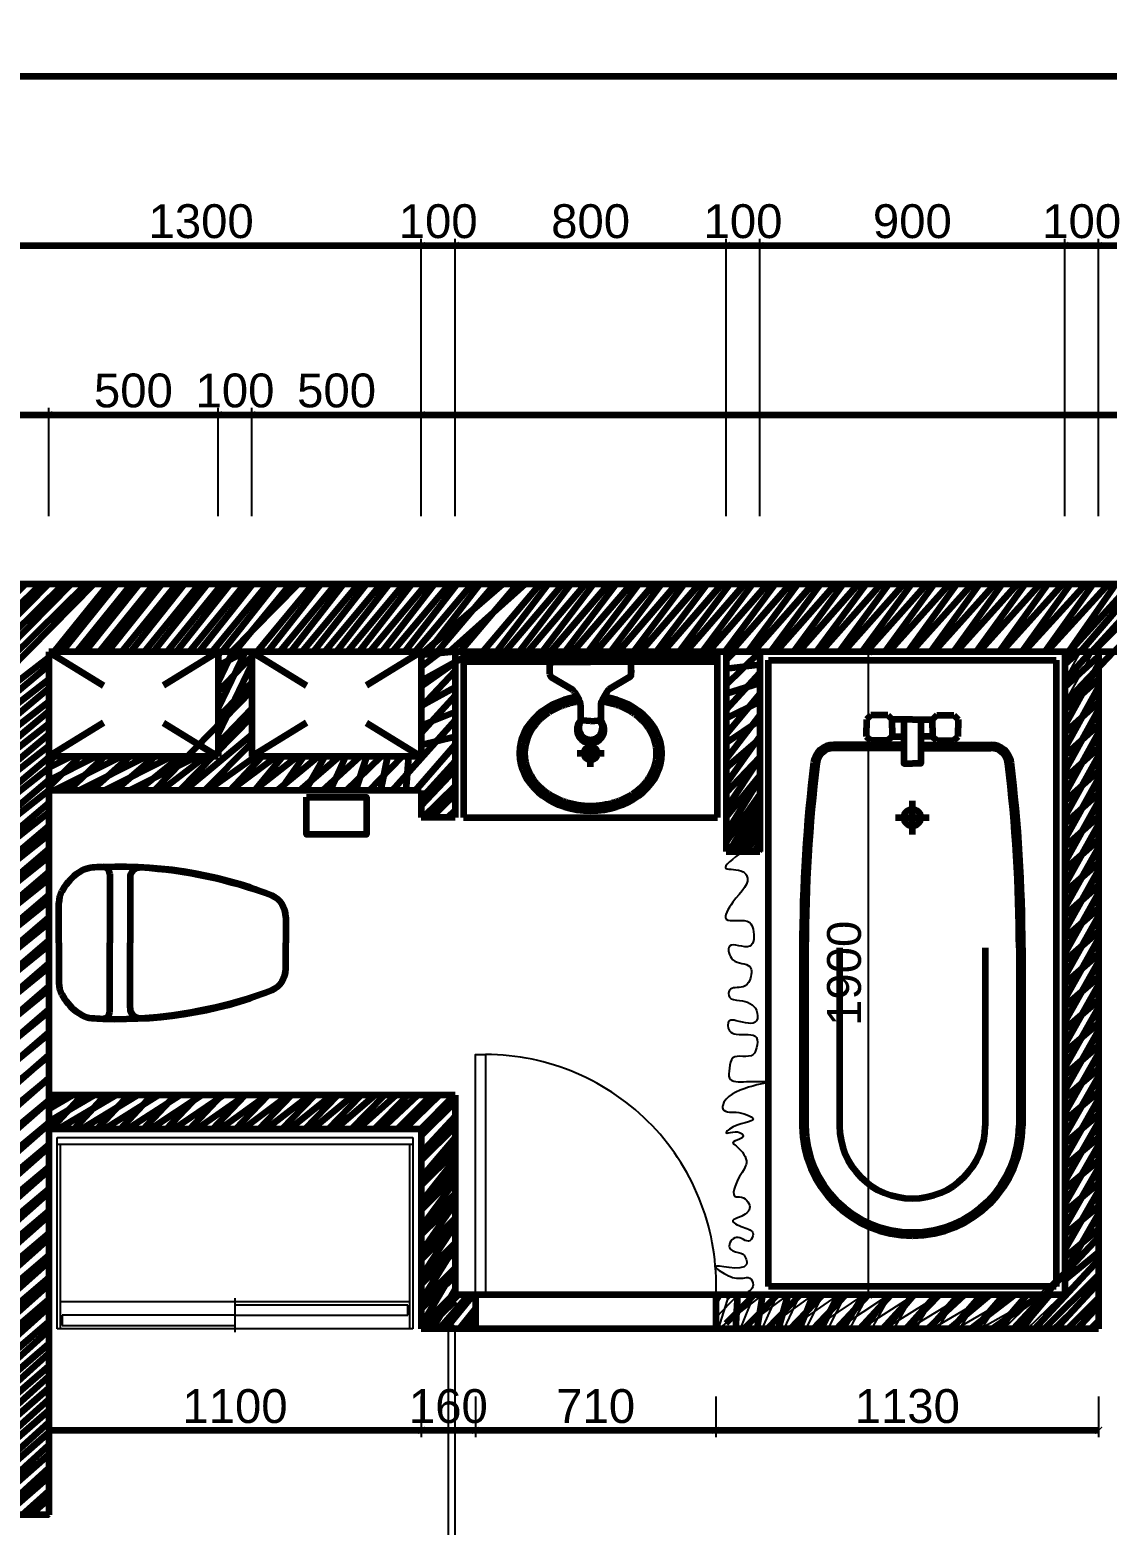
# Model space of a CAD drawing. Header units: millimetres. Extents: x 625011343 to 625021800, y 606209590 to 606217447.
# Drawn here: x 625013124 to 625016305, y 606213030 to 606217447 of the extents above; entities that cross this region are included whole.
import ezdxf

# ---------------------------------------------------------------- set-up
doc = ezdxf.new("R2010")
doc.units = ezdxf.units.MM
doc.header["$LTSCALE"] = 10
doc.layers.add('door', color=9, linetype='Continuous')
doc.layers.add('FUR', color=191, linetype='Continuous')
for name, color, linetype, lineweight in [('벽체', 50, 'Continuous', 90), ('틀', 80, 'Continuous', 90), ('화장실가구', 4, 'Continuous', 90)]:
    doc.layers.add(name, color=color, linetype=linetype, lineweight=lineweight)
doc.layers.add('치수', color=7, linetype='Continuous', plot=False)
doc.styles.add('Annotative', font='arial.ttf')
doc.dimstyles.new('kkk', dxfattribs={"dimtxt": 100, "dimasz": 20, "dimexe": 20, "dimexo": 200, "dimgap": 20, "dimtad": 1, "dimdec": 0, "dimtxsty": 'Annotative', "dimblk": 'ARCHTICK', "dimcen": 2.5, "dimclrd": 1, "dimclre": 1, "dimadec": 0, "dimazin": 0, "dimtfac": 1, "dimtdec": 0, "dimtmove": 0, "dimatfit": 3, "dimldrblk": 'ARCHTICK', "dimfxl": 100, "dimarcsym": 0})
pattern_1 = [(45, (0, 0), (-33.67596045400933, 33.67596045400933), []), (45, (22.45065, 0), (-33.67596045400933, 33.67596045400933), [])]

# ---------------------------------------------------------------- blocks, each defined once
blk = doc.blocks.new('_ArchTick')
at = {"color": 0, "linetype": 'ByBlock', "const_width": 0.15}
blk.add_lwpolyline([(-0.5, -0.5), (0.5, 0.5)], dxfattribs=at)
blk = doc.blocks.new('*D50')
at = {"layer": 'Defpoints', "color": 0, "transparency": 16777216}
for p in [(625016280, 606216810), (625016280, 606215810), (625019980, 606215810)]:
    blk.add_point(p, dxfattribs=at)
at = {"layer": '치수', "color": 1, "lineweight": -2, "transparency": 16777216}
for p, q in [((625016280, 606216010), (625016280, 606216830)), ((625019980, 606216810), (625016280, 606216810)), ((625019980, 606216010), (625019980, 606216830))]:
    blk.add_line(p, q, dxfattribs=at)
at = {"layer": '치수', "color": 1, "lineweight": -2, "transparency": 16777216, "xscale": 20, "yscale": 20, "zscale": 20, "rotation": 180}
blk.add_blockref('_ArchTick', (625016280, 606216810), dxfattribs=at)
at = {"layer": '치수', "color": 1, "lineweight": -2, "transparency": 16777216, "xscale": 20, "yscale": 20, "zscale": 20}
blk.add_blockref('_ArchTick', (625019980, 606216810), dxfattribs=at)
at = {"layer": '치수', "color": 0, "transparency": 16777216, "insert": (625018130, 606216881.0914052), "char_height": 100, "attachment_point": 5, "style": 'Annotative'}
blk.add_mtext('3700', dxfattribs=at)
blk = doc.blocks.new('*D51')
at = {"layer": 'Defpoints', "color": 0, "transparency": 16777216}
for p in [(625016180, 606216810), (625016180, 606215810), (625016280, 606215810)]:
    blk.add_point(p, dxfattribs=at)
at = {"layer": '치수', "color": 1, "lineweight": -2, "transparency": 16777216}
for p, q in [((625016180, 606216010), (625016180, 606216830)), ((625016280, 606216810), (625016180, 606216810)), ((625016280, 606216010), (625016280, 606216830))]:
    blk.add_line(p, q, dxfattribs=at)
at = {"layer": '치수', "color": 1, "lineweight": -2, "transparency": 16777216, "xscale": 20, "yscale": 20, "zscale": 20, "rotation": 180}
blk.add_blockref('_ArchTick', (625016180, 606216810), dxfattribs=at)
at = {"layer": '치수', "color": 1, "lineweight": -2, "transparency": 16777216, "xscale": 20, "yscale": 20, "zscale": 20}
blk.add_blockref('_ArchTick', (625016280, 606216810), dxfattribs=at)
at = {"layer": '치수', "color": 0, "transparency": 16777216, "insert": (625016230, 606216881.0572988), "char_height": 100, "attachment_point": 5, "style": 'Annotative'}
blk.add_mtext('100', dxfattribs=at)
blk = doc.blocks.new('*D52')
at = {"layer": 'Defpoints', "color": 0, "transparency": 16777216}
for p in [(625015280, 606216810), (625015280, 606215810), (625016180, 606215810)]:
    blk.add_point(p, dxfattribs=at)
at = {"layer": '치수', "color": 1, "lineweight": -2, "transparency": 16777216}
for p, q in [((625015280, 606216010), (625015280, 606216830)), ((625016180, 606216810), (625015280, 606216810)), ((625016180, 606216010), (625016180, 606216830))]:
    blk.add_line(p, q, dxfattribs=at)
at = {"layer": '치수', "color": 1, "lineweight": -2, "transparency": 16777216, "xscale": 20, "yscale": 20, "zscale": 20, "rotation": 180}
blk.add_blockref('_ArchTick', (625015280, 606216810), dxfattribs=at)
at = {"layer": '치수', "color": 1, "lineweight": -2, "transparency": 16777216, "xscale": 20, "yscale": 20, "zscale": 20}
blk.add_blockref('_ArchTick', (625016180, 606216810), dxfattribs=at)
at = {"layer": '치수', "color": 0, "transparency": 16777216, "insert": (625015730, 606216881.0572988), "char_height": 100, "attachment_point": 5, "style": 'Annotative'}
blk.add_mtext('900', dxfattribs=at)
blk = doc.blocks.new('*D53')
at = {"layer": 'Defpoints', "color": 0, "transparency": 16777216}
for p in [(625015180, 606216810), (625015180, 606215810), (625015280, 606215810)]:
    blk.add_point(p, dxfattribs=at)
at = {"layer": '치수', "color": 1, "lineweight": -2, "transparency": 16777216}
for p, q in [((625015180, 606216010), (625015180, 606216830)), ((625015280, 606216810), (625015180, 606216810)), ((625015280, 606216010), (625015280, 606216830))]:
    blk.add_line(p, q, dxfattribs=at)
at = {"layer": '치수', "color": 1, "lineweight": -2, "transparency": 16777216, "xscale": 20, "yscale": 20, "zscale": 20, "rotation": 180}
blk.add_blockref('_ArchTick', (625015180, 606216810), dxfattribs=at)
at = {"layer": '치수', "color": 1, "lineweight": -2, "transparency": 16777216, "xscale": 20, "yscale": 20, "zscale": 20}
blk.add_blockref('_ArchTick', (625015280, 606216810), dxfattribs=at)
at = {"layer": '치수', "color": 0, "transparency": 16777216, "insert": (625015230, 606216881.0572988), "char_height": 100, "attachment_point": 5, "style": 'Annotative'}
blk.add_mtext('100', dxfattribs=at)
blk = doc.blocks.new('*D54')
at = {"layer": 'Defpoints', "color": 0, "transparency": 16777216}
for p in [(625014380, 606216810), (625014380, 606215810), (625015180, 606215810)]:
    blk.add_point(p, dxfattribs=at)
at = {"layer": '치수', "color": 1, "lineweight": -2, "transparency": 16777216}
for p, q in [((625014380, 606216010), (625014380, 606216830)), ((625015180, 606216810), (625014380, 606216810)), ((625015180, 606216010), (625015180, 606216830))]:
    blk.add_line(p, q, dxfattribs=at)
at = {"layer": '치수', "color": 1, "lineweight": -2, "transparency": 16777216, "xscale": 20, "yscale": 20, "zscale": 20, "rotation": 180}
blk.add_blockref('_ArchTick', (625014380, 606216810), dxfattribs=at)
at = {"layer": '치수', "color": 1, "lineweight": -2, "transparency": 16777216, "xscale": 20, "yscale": 20, "zscale": 20}
blk.add_blockref('_ArchTick', (625015180, 606216810), dxfattribs=at)
at = {"layer": '치수', "color": 0, "transparency": 16777216, "insert": (625014780, 606216881.0572988), "char_height": 100, "attachment_point": 5, "style": 'Annotative'}
blk.add_mtext('800', dxfattribs=at)
blk = doc.blocks.new('*D55')
at = {"layer": 'Defpoints', "color": 0, "transparency": 16777216}
for p in [(625014280, 606216810), (625014280, 606215810), (625014380, 606215810)]:
    blk.add_point(p, dxfattribs=at)
at = {"layer": '치수', "color": 1, "lineweight": -2, "transparency": 16777216}
for p, q in [((625014280, 606216010), (625014280, 606216830)), ((625014380, 606216810), (625014280, 606216810)), ((625014380, 606216010), (625014380, 606216830))]:
    blk.add_line(p, q, dxfattribs=at)
at = {"layer": '치수', "color": 1, "lineweight": -2, "transparency": 16777216, "xscale": 20, "yscale": 20, "zscale": 20, "rotation": 180}
blk.add_blockref('_ArchTick', (625014280, 606216810), dxfattribs=at)
at = {"layer": '치수', "color": 1, "lineweight": -2, "transparency": 16777216, "xscale": 20, "yscale": 20, "zscale": 20}
blk.add_blockref('_ArchTick', (625014380, 606216810), dxfattribs=at)
at = {"layer": '치수', "color": 0, "transparency": 16777216, "insert": (625014330, 606216881.0572988), "char_height": 100, "attachment_point": 5, "style": 'Annotative'}
blk.add_mtext('100', dxfattribs=at)
blk = doc.blocks.new('*D56')
at = {"layer": 'Defpoints', "color": 0, "transparency": 16777216}
for p in [(625012980, 606216810), (625012980, 606215810), (625014280, 606215810)]:
    blk.add_point(p, dxfattribs=at)
at = {"layer": '치수', "color": 1, "lineweight": -2, "transparency": 16777216}
for p, q in [((625012980, 606216010), (625012980, 606216830)), ((625014280, 606216810), (625012980, 606216810)), ((625014280, 606216010), (625014280, 606216830))]:
    blk.add_line(p, q, dxfattribs=at)
at = {"layer": '치수', "color": 1, "lineweight": -2, "transparency": 16777216, "xscale": 20, "yscale": 20, "zscale": 20, "rotation": 180}
blk.add_blockref('_ArchTick', (625012980, 606216810), dxfattribs=at)
at = {"layer": '치수', "color": 1, "lineweight": -2, "transparency": 16777216, "xscale": 20, "yscale": 20, "zscale": 20}
blk.add_blockref('_ArchTick', (625014280, 606216810), dxfattribs=at)
at = {"layer": '치수', "color": 0, "transparency": 16777216, "insert": (625013630, 606216881.0914052), "char_height": 100, "attachment_point": 5, "style": 'Annotative'}
blk.add_mtext('1300', dxfattribs=at)
blk = doc.blocks.new('*D57')
at = {"layer": 'Defpoints', "color": 0, "transparency": 16777216}
for p in [(625012980, 606217310), (625012980, 606215810), (625020280, 606215810)]:
    blk.add_point(p, dxfattribs=at)
at = {"layer": '치수', "color": 1, "lineweight": -2, "transparency": 16777216}
for p, q in [((625012980, 606216010), (625012980, 606217330)), ((625020280, 606216010), (625020280, 606217330)), ((625020280, 606217310), (625012980, 606217310))]:
    blk.add_line(p, q, dxfattribs=at)
at = {"layer": '치수', "color": 1, "lineweight": -2, "transparency": 16777216, "xscale": 20, "yscale": 20, "zscale": 20, "rotation": 180}
blk.add_blockref('_ArchTick', (625012980, 606217310), dxfattribs=at)
at = {"layer": '치수', "color": 1, "lineweight": -2, "transparency": 16777216, "xscale": 20, "yscale": 20, "zscale": 20}
blk.add_blockref('_ArchTick', (625020280, 606217310), dxfattribs=at)
at = {"layer": '치수', "color": 0, "transparency": 16777216, "insert": (625016630, 606217381.0914052), "char_height": 100, "attachment_point": 5, "style": 'Annotative'}
blk.add_mtext('7300', dxfattribs=at)
blk = doc.blocks.new('*D58')
at = {"layer": 'Defpoints', "color": 0, "transparency": 16777216}
for p in [(625013780, 606216310), (625013780, 606215810), (625014280, 606215810)]:
    blk.add_point(p, dxfattribs=at)
at = {"layer": '치수', "color": 1, "lineweight": -2, "transparency": 16777216}
for p, q in [((625013780, 606216010), (625013780, 606216330)), ((625014280, 606216310), (625013780, 606216310)), ((625014280, 606216010), (625014280, 606216330))]:
    blk.add_line(p, q, dxfattribs=at)
at = {"layer": '치수', "color": 1, "lineweight": -2, "transparency": 16777216, "xscale": 20, "yscale": 20, "zscale": 20, "rotation": 180}
blk.add_blockref('_ArchTick', (625013780, 606216310), dxfattribs=at)
at = {"layer": '치수', "color": 1, "lineweight": -2, "transparency": 16777216, "xscale": 20, "yscale": 20, "zscale": 20}
blk.add_blockref('_ArchTick', (625014280, 606216310), dxfattribs=at)
at = {"layer": '치수', "color": 0, "transparency": 16777216, "insert": (625014030, 606216381.0572988), "char_height": 100, "attachment_point": 5, "style": 'Annotative'}
blk.add_mtext('500', dxfattribs=at)
blk = doc.blocks.new('*D59')
at = {"layer": 'Defpoints', "color": 0, "transparency": 16777216}
for p in [(625013680, 606216310), (625013680, 606215810), (625013780, 606215810)]:
    blk.add_point(p, dxfattribs=at)
at = {"layer": '치수', "color": 1, "lineweight": -2, "transparency": 16777216}
for p, q in [((625013680, 606216010), (625013680, 606216330)), ((625013780, 606216310), (625013680, 606216310)), ((625013780, 606216010), (625013780, 606216330))]:
    blk.add_line(p, q, dxfattribs=at)
at = {"layer": '치수', "color": 1, "lineweight": -2, "transparency": 16777216, "xscale": 20, "yscale": 20, "zscale": 20, "rotation": 180}
blk.add_blockref('_ArchTick', (625013680, 606216310), dxfattribs=at)
at = {"layer": '치수', "color": 1, "lineweight": -2, "transparency": 16777216, "xscale": 20, "yscale": 20, "zscale": 20}
blk.add_blockref('_ArchTick', (625013780, 606216310), dxfattribs=at)
at = {"layer": '치수', "color": 0, "transparency": 16777216, "insert": (625013730, 606216381.0572988), "char_height": 100, "attachment_point": 5, "style": 'Annotative'}
blk.add_mtext('100', dxfattribs=at)
blk = doc.blocks.new('*D60')
at = {"layer": 'Defpoints', "color": 0, "transparency": 16777216}
for p in [(625013180, 606216310), (625013180, 606215810), (625013680, 606215810)]:
    blk.add_point(p, dxfattribs=at)
at = {"layer": '치수', "color": 1, "lineweight": -2, "transparency": 16777216}
for p, q in [((625013180, 606216010), (625013180, 606216330)), ((625013680, 606216310), (625013180, 606216310)), ((625013680, 606216010), (625013680, 606216330))]:
    blk.add_line(p, q, dxfattribs=at)
at = {"layer": '치수', "color": 1, "lineweight": -2, "transparency": 16777216, "xscale": 20, "yscale": 20, "zscale": 20, "rotation": 180}
blk.add_blockref('_ArchTick', (625013180, 606216310), dxfattribs=at)
at = {"layer": '치수', "color": 1, "lineweight": -2, "transparency": 16777216, "xscale": 20, "yscale": 20, "zscale": 20}
blk.add_blockref('_ArchTick', (625013680, 606216310), dxfattribs=at)
at = {"layer": '치수', "color": 0, "transparency": 16777216, "insert": (625013430, 606216381.0572988), "char_height": 100, "attachment_point": 5, "style": 'Annotative'}
blk.add_mtext('500', dxfattribs=at)
blk = doc.blocks.new('*D96')
at = {"layer": 'Defpoints', "color": 0, "transparency": 16777216}
for p in [(625013180, 606213610), (625014280, 606213610), (625013180, 606213310)]:
    blk.add_point(p, dxfattribs=at)
at = {"layer": '치수', "color": 1, "lineweight": -2, "transparency": 16777216}
for p, q in [((625013180, 606213410), (625013180, 606213290)), ((625014280, 606213410), (625014280, 606213290)), ((625014280, 606213310), (625013180, 606213310))]:
    blk.add_line(p, q, dxfattribs=at)
at = {"layer": '치수', "color": 1, "lineweight": -2, "transparency": 16777216, "xscale": 20, "yscale": 20, "zscale": 20, "rotation": 180}
blk.add_blockref('_ArchTick', (625013180, 606213310), dxfattribs=at)
at = {"layer": '치수', "color": 1, "lineweight": -2, "transparency": 16777216, "xscale": 20, "yscale": 20, "zscale": 20}
blk.add_blockref('_ArchTick', (625014280, 606213310), dxfattribs=at)
at = {"layer": '치수', "color": 0, "transparency": 16777216, "insert": (625013730, 606213381.0572988), "char_height": 100, "attachment_point": 5, "style": 'Annotative'}
blk.add_mtext('1100', dxfattribs=at)
blk = doc.blocks.new('*D97')
at = {"layer": 'Defpoints', "color": 0, "transparency": 16777216}
for p in [(625015150, 606213610), (625016280, 606213610), (625015150, 606213310)]:
    blk.add_point(p, dxfattribs=at)
at = {"layer": '치수', "color": 1, "lineweight": -2, "transparency": 16777216}
for p, q in [((625015150, 606213410), (625015150, 606213290)), ((625016280, 606213410), (625016280, 606213290)), ((625016280, 606213310), (625015150, 606213310))]:
    blk.add_line(p, q, dxfattribs=at)
at = {"layer": '치수', "color": 1, "lineweight": -2, "transparency": 16777216, "xscale": 20, "yscale": 20, "zscale": 20, "rotation": 180}
blk.add_blockref('_ArchTick', (625015150, 606213310), dxfattribs=at)
at = {"layer": '치수', "color": 1, "lineweight": -2, "transparency": 16777216, "xscale": 20, "yscale": 20, "zscale": 20}
blk.add_blockref('_ArchTick', (625016280, 606213310), dxfattribs=at)
at = {"layer": '치수', "color": 0, "transparency": 16777216, "insert": (625015715, 606213381.0914052), "char_height": 100, "attachment_point": 5, "style": 'Annotative'}
blk.add_mtext('1130', dxfattribs=at)
blk = doc.blocks.new('*D98')
at = {"layer": 'Defpoints', "color": 0, "transparency": 16777216}
for p in [(625014280, 606213610), (625014440, 606213610), (625014280, 606213310)]:
    blk.add_point(p, dxfattribs=at)
at = {"layer": '치수', "color": 1, "lineweight": -2, "transparency": 16777216}
for p, q in [((625014280, 606213410), (625014280, 606213290)), ((625014440, 606213410), (625014440, 606213290)), ((625014440, 606213310), (625014280, 606213310))]:
    blk.add_line(p, q, dxfattribs=at)
at = {"layer": '치수', "color": 1, "lineweight": -2, "transparency": 16777216, "xscale": 20, "yscale": 20, "zscale": 20, "rotation": 180}
blk.add_blockref('_ArchTick', (625014280, 606213310), dxfattribs=at)
at = {"layer": '치수', "color": 1, "lineweight": -2, "transparency": 16777216, "xscale": 20, "yscale": 20, "zscale": 20}
blk.add_blockref('_ArchTick', (625014440, 606213310), dxfattribs=at)
at = {"layer": '치수', "color": 0, "transparency": 16777216, "insert": (625014360, 606213381.0572988), "char_height": 100, "attachment_point": 5, "style": 'Annotative'}
blk.add_mtext('160', dxfattribs=at)
blk = doc.blocks.new('*D99')
at = {"layer": 'Defpoints', "color": 0, "transparency": 16777216}
for p in [(625014440, 606213610), (625015150, 606213610), (625015150, 606213310)]:
    blk.add_point(p, dxfattribs=at)
at = {"layer": '치수', "color": 1, "lineweight": -2, "transparency": 16777216}
for p, q in [((625014440, 606213410), (625014440, 606213290)), ((625015150, 606213410), (625015150, 606213290)), ((625014440, 606213310), (625015150, 606213310))]:
    blk.add_line(p, q, dxfattribs=at)
at = {"layer": '치수', "color": 1, "lineweight": -2, "transparency": 16777216, "xscale": 20, "yscale": 20, "zscale": 20, "rotation": 180}
blk.add_blockref('_ArchTick', (625014440, 606213310), dxfattribs=at)
at = {"layer": '치수', "color": 1, "lineweight": -2, "transparency": 16777216, "xscale": 20, "yscale": 20, "zscale": 20}
blk.add_blockref('_ArchTick', (625015150, 606213310), dxfattribs=at)
at = {"layer": '치수', "color": 0, "transparency": 16777216, "insert": (625014795, 606213381.0572988), "char_height": 100, "attachment_point": 5, "style": 'Annotative'}
blk.add_mtext('710', dxfattribs=at)
blk = doc.blocks.new('*D104')
at = {"layer": 'Defpoints', "color": 0, "transparency": 16777216}
for p in [(625015280.0000002, 606215610.0000002), (625015280.0000002, 606213710.0000002), (625015600.000001, 606213710.0000002)]:
    blk.add_point(p, dxfattribs=at)
at = {"layer": '치수', "color": 1, "lineweight": -2, "transparency": 16777216}
for p, q in [((625015500.000001, 606215610.0000002), (625015610.000001, 606215610.0000002)), ((625015600.000001, 606215610.0000002), (625015600.000001, 606213710.0000002)), ((625015500.000001, 606213710.0000002), (625015610.000001, 606213710.0000002))]:
    blk.add_line(p, q, dxfattribs=at)
at = {"layer": '치수', "color": 1, "lineweight": -2, "transparency": 16777216, "xscale": 20, "yscale": 20, "zscale": 20}
for p, rotation in [((625015600.000001, 606215610.0000002), 90), ((625015600.000001, 606213710.0000002), 270)]:
    blk.add_blockref('_ArchTick', p, dxfattribs=dict(at, rotation=rotation))
at = {"layer": '치수', "color": 0, "transparency": 16777216, "insert": (625015528.9427022, 606214660), "char_height": 100, "attachment_point": 5, "rotation": 90, "style": 'Annotative'}
blk.add_mtext('1900', dxfattribs=at)

msp = doc.modelspace()

# ---------------------------------------------------------------- hatches: boundary and pattern name
at = {"layer": '벽체'}
h = msp.add_hatch(dxfattribs=at)
h.set_pattern_fill('ANSI32', color=0, scale=5)
h.set_pattern_definition(pattern_1)
h.paths.add_polyline_path([(625014440, 606213710), (625014380, 606213710), (625014380, 606214300), (625013180, 606214300), (625013180, 606214200), (625014280, 606214200), (625014280, 606213610), (625014440, 606213610)])
at = {"layer": '치수'}
h = msp.add_hatch(dxfattribs=at)
h.set_pattern_fill('ANSI32', color=0, scale=5)
h.set_pattern_definition(pattern_1)
h.paths.add_polyline_path([(625016280, 606215610), (625016180, 606215610), (625016180, 606213710), (625015280, 606213710), (625015180, 606213710), (625015150, 606213710), (625015150, 606213610), (625016280, 606213610)])
at = {"layer": '화장실가구'}
h = msp.add_hatch(dxfattribs=at)
h.set_pattern_fill('ANSI32', color=0, scale=5)
h.set_pattern_definition(pattern_1)
h.paths.add_polyline_path([(625020280, 606215810), (625012980, 606215810), (625012980, 606213060), (625013180, 606213060), (625013180, 606215610), (625019980, 606215610), (625019980, 606214460), (625020280, 606214460)])
h.paths.add_polyline_path([(625014380, 606214300), (625013180, 606214300), (625013180, 606214200), (625014280, 606214200), (625014280, 606213610), (625014380, 606213610)], flags=17)
h.paths.add_polyline_path([(625015280, 606215610), (625015180, 606215610), (625015180, 606215020), (625015280, 606215020)], flags=16)
h.paths.add_polyline_path([(625014380, 606215610), (625014280, 606215610), (625014280, 606215300), (625013780, 606215300), (625013780, 606215610), (625013680, 606215610), (625013680, 606215300), (625013180, 606215300), (625013180, 606215200), (625014280, 606215200), (625014280, 606215120), (625014380, 606215120)], flags=17)
h.paths.add_polyline_path([(625016280, 606215610), (625016180, 606215610), (625016180, 606213710), (625015280, 606213710), (625015180, 606213710), (625015180, 606213610), (625016280, 606213610)], flags=17)
h.paths.add_polyline_path([(625020280, 606212460), (625019980, 606212460), (625019980, 606211310), (625017130, 606211310), (625013180, 606211310), (625013180, 606212060), (625012980, 606212060), (625012980, 606211110), (625020280, 606211110)])
h.paths.add_polyline_path([(625014380, 606212060), (625014280, 606212060), (625014280, 606211310), (625014380, 606211310), (625014380, 606211910)], flags=17)

# ---------------------------------------------------------------- linework, layer by layer
for p, q in [((625014360, 606212060), (625014360, 606213610)), ((625014380, 606212060), (625014380, 606213610))]:
    msp.add_line(p, q)
msp.add_open_spline([(625015230, 606215020), (625015200.1763846, 606214998.0344591), (625015148.8466542, 606214960.2293413), (625015222.060287, 606214970.5923858), (625015259.213206, 606214930.4831694), (625015206.1921735, 606214887.8208688), (625015156.3301316, 606214798.4878057), (625015246.6827316, 606214828.502507), (625015264.4376118, 606214781.8291821), (625015263.0866462, 606214717.0163617), (625015175.913008, 606214763.9264165), (625015195.405606, 606214682.1544486), (625015259.0814573, 606214695.4793274), (625015254.9501033, 606214640.9421611), (625015229.9617927, 606214612.0877769), (625015186.856125, 606214623.513946), (625015186.8498302, 606214581.1062211), (625015231.5243142, 606214581.7676579), (625015272.9357475, 606214565.1555326), (625015275.18249, 606214501.3371152), (625015224.8406644, 606214517.2943811), (625015182.9699485, 606214525.6811454), (625015184.5843136, 606214486.7079929), (625015221.6502148, 606214474.518099), (625015276.5423629, 606214487.5474229), (625015271.7162424, 606214441.9603735), (625015257.7333862, 606214403.7249212), (625015196.0733423, 606214427.6106184), (625015190.31369, 606214380.61398), (625015183.3695912, 606214337.454334), (625015244.4702612, 606214340.63517), (625015373.3207006, 606214342.5302308), (625015173.6821151, 606214321.7983549), (625015168.2215855, 606214254.7732682), (625015190.604145, 606214248.1923685), (625015218.5818328, 606214253.2529248), (625015297.1536214, 606214220.3632737), (625015208.0580416, 606214219.4293278), (625015168.6478913, 606214179.9852779), (625015213.2701863, 606214199.7434824), (625015234.3982856, 606214179.6993814), (625015218.5667921, 606214166.9862244), (625015192.2357955, 606214163.0609155), (625015226.2606443, 606214138.9343393), (625015250.885226, 606214101.754669), (625015217.0916784, 606214062.4577088), (625015190.740537, 606213996.2046924), (625015231.7965581, 606214002.6777735), (625015264.1144676, 606213967.1019957), (625015229.3080372, 606213941.5369661), (625015186.4295622, 606213929.2789644), (625015231.7704455, 606213907.3799741), (625015267.8335794, 606213899.210829), (625015247.3874587, 606213854.6533705), (625015210.9806465, 606213897.6532607), (625015181.3601769, 606213854.4460704), (625015204.5785553, 606213834.4505514), (625015233.3030136, 606213838.1601487), (625015258.4549108, 606213765.5978439), (625015110.6971879, 606213814.8048003), (625015187.6346904, 606213762.6784577), (625015217.8698859, 606213756.2403412), (625015252.7406805, 606213764.9813955), (625015267.7216352, 606213730.1769288), (625015244.1103889, 606213716.8983729), (625015230.0000001, 606213710)], degree=3, knots=[0, 0, 0, 0, 70.71067811865476, 121.7008732545826, 135.8430088783136, 225.2857279783051, 279.1373760496502, 349.8480541683049, 372.2087339433028, 423.1989290792307, 483.1989290792307, 524.4299853354073, 578.2816334067523, 618.2816334067523, 646.5659046542143, 687.7969609103909, 707.7969609103909, 739.4197375120747, 797.7292564605277, 827.7292564605277, 887.7292564605277, 907.7292564605277, 937.7292564605277, 960.0899362355257, 1020.917561538508, 1050.917561538508, 1073.278241313506, 1134.105866616488, 1165.728643218172, 1195.728643218172, 1246.7188383541, 1311.7188383541, 1463.787901611555, 1473.787901611555, 1496.148581386553, 1516.148581386553, 1570.000229457898, 1646.157960516537, 1660.300096140268, 1700.300096140268, 1714.442231763999, 1728.58436738773, 1750.945047162728, 1765.087182786459, 1823.396701734912, 1868.118061284908, 1928.94568658789, 1938.94568658789, 1981.372093459083, 2023.798500330276, 2046.159180105273, 2082.214692859913, 2118.270205614553, 2140.630885389551, 2181.861941645728, 2217.917454400368, 2232.059590024099, 2263.682366625782, 2295.305143227466, 2387.054961426753, 2425.91206780854, 2476.902262944468, 2496.902262944468, 2519.262942719466, 2561.689349590658, 2561.689349590658, 2561.689349590658, 2561.689349590658])
at = {"layer": 'door'}
msp.add_lwpolyline([(625014440, 606213710), (625014440, 606214420), (625014470, 606214420), (625014470, 606213710)], close=True, dxfattribs=at)
msp.add_arc((625014470, 606213739.3661972), 680.6338027715683, 357.5271847904751, 89.99999999618746, dxfattribs=at)
at = {"layer": 'FUR'}
for p, q in [((625013205, 606213610), (625013205, 606214175)), ((625013205, 606214175), (625014255, 606214175)), ((625013205, 606214155), (625014255, 606214155)), ((625013215, 606213610), (625013215, 606214155)), ((625014245, 606214155), (625014245, 606213610)), ((625014255, 606214175), (625014255, 606213610)), ((625014245, 606213690), (625013215, 606213690)), ((625013730, 606213700), (625013730, 606213600)), ((625014240, 606213680), (625013730, 606213680)), ((625014240, 606213650), (625014240, 606213680)), ((625013730, 606213650), (625013220, 606213650)), ((625013220, 606213650), (625013220, 606213620)), ((625013220, 606213620), (625013730, 606213620)), ((625013730, 606213650), (625014240, 606213650)), ((625014255, 606213610), (625013205, 606213610))]:
    msp.add_line(p, q, dxfattribs=at)
at = {"layer": '벽체'}
for p, q in [((625020280, 606215810), (625012980, 606215810)), ((625019980, 606215610), (625013180, 606215610)), ((625013180, 606215610), (625013180, 606213060)), ((625013680, 606215610), (625013680, 606215300)), ((625013780, 606215610), (625013780, 606215300)), ((625014280, 606215610), (625014280, 606215300)), ((625014380, 606215610), (625014380, 606215120)), ((625015180, 606215610), (625015180, 606215020)), ((625015280, 606215610), (625015280, 606215020)), ((625016180, 606215610), (625016180, 606213710)), ((625016280, 606215610), (625016280, 606213610)), ((625013680, 606215300), (625013180, 606215300)), ((625014280, 606215300), (625013780, 606215300)), ((625014280, 606215200), (625013180, 606215200)), ((625014280, 606215200), (625014280, 606215120)), ((625014380, 606215120), (625014280, 606215120)), ((625015180, 606215020), (625015280, 606215020)), ((625014380, 606214300), (625013180, 606214300)), ((625014380, 606214300), (625014380, 606213710)), ((625014280, 606214200), (625013180, 606214200)), ((625014280, 606214200), (625014280, 606213610)), ((625015180, 606213710), (625014380, 606213710)), ((625014440, 606213710), (625014440, 606213610)), ((625015150, 606213710), (625015150, 606213610)), ((625015280, 606213710), (625015180, 606213710)), ((625016180, 606213710), (625015280, 606213710)), ((625016280, 606213610), (625014280, 606213610)), ((625013180, 606213060), (625012980, 606213060))]:
    msp.add_line(p, q, dxfattribs=at)
at = {"layer": '틀'}
msp.add_line((625016280, 606213310), (625013180, 606213310), dxfattribs=at)
for points in [[(625011480, 606217310), (625021780, 606217310), (625021780, 606209610), (625011480, 606209610)], [(625011980, 606216810), (625021280, 606216810), (625021280, 606210110), (625011980, 606210110)], [(625012480, 606216310), (625020780, 606216310), (625020780, 606210610), (625012480, 606210610)]]:
    msp.add_lwpolyline(points, close=True, dxfattribs=at)
at = {"layer": '화장실가구'}
for p, q in [((625013180, 606215610), (625013341.2903224, 606215510)), ((625013680, 606215610), (625013518.7096775, 606215510)), ((625013780, 606215610), (625013941.2903224, 606215510)), ((625014280, 606215610), (625014118.7096775, 606215510)), ((625015155, 606215600), (625014405, 606215600)), ((625014405, 606215600), (625014405, 606215120)), ((625015155, 606215580), (625014405, 606215580)), ((625014660, 606215543.2028102), (625014660, 606215570)), ((625014670, 606215580), (625014780, 606215580)), ((625014890, 606215580), (625014780, 606215580)), ((625014900, 606215543.2028102), (625014900, 606215570)), ((625015155, 606215120), (625015155, 606215600)), ((625015305, 606215585), (625016155, 606215585)), ((625015305, 606213735), (625015305, 606215585)), ((625016155, 606215585), (625016155, 606213735)), ((625014664.9081712, 606215534.5962267), (625014726.2827471, 606215498.285786)), ((625014895.0918288, 606215534.5962267), (625014833.7172529, 606215498.285786)), ((625014732.461487, 606215490.6923977), (625014746.0472943, 606215466.917235)), ((625014827.538513, 606215490.6923977), (625014813.9527057, 606215466.917235)), ((625014750, 606215452.0330669), (625014750, 606215430)), ((625014750, 606215430), (625014750, 606215410)), ((625014810, 606215452.0330669), (625014810, 606215430)), ((625014810, 606215430), (625014810, 606215410)), ((625013341.2903227, 606215400), (625013180, 606215300)), ((625013518.7096775, 606215400), (625013680, 606215300)), ((625013941.2903227, 606215400), (625013780, 606215300)), ((625014118.7096775, 606215400), (625014280, 606215300)), ((625015607.5, 606215422.5), (625015595, 606215410)), ((625015657.5, 606215422.5), (625015670, 606215410)), ((625015802.5, 606215422.5), (625015790, 606215410)), ((625015852.5, 606215422.5), (625015865, 606215410)), ((625014780, 606215270), (625014780, 606215340)), ((625015607.5, 606215347.5), (625015595, 606215360)), ((625015657.5, 606215347.5), (625015670, 606215360)), ((625015802.5, 606215347.5), (625015790, 606215360)), ((625015852.5, 606215347.5), (625015865, 606215360)), ((625014740, 606215310), (625014820, 606215310)), ((625015705, 606215335), (625015497.8130828, 606215335)), ((625015705, 606215335), (625015497.8130828, 606215335)), ((625015705, 606215325), (625015497.8130828, 606215325)), ((625015755, 606215335), (625015962.1869172, 606215335)), ((625015755, 606215335), (625015962.1869172, 606215335)), ((625015755, 606215325), (625015962.1869172, 606215325)), ((625015730, 606215070), (625015730, 606215170)), ((625014405, 606215120), (625015155, 606215120)), ((625015680, 606215120), (625015780, 606215120)), ((625013260.6290301, 606214952.6826911), (625013277.1025782, 606214962.50346)), ((625013360, 606214954.1290666), (625013359.9999998, 606214750)), ((625013420, 606214942.2793288), (625013419.9999999, 606214750)), ((625013209.9999999, 606214750), (625013210, 606214868.5763772)), ((625013880, 606214826.3094718), (625013880, 606214750)), ((625013209.9999999, 606214750), (625013210, 606214631.4236228)), ((625013360, 606214545.8709334), (625013359.9999998, 606214750)), ((625013420, 606214557.7206712), (625013419.9999999, 606214750)), ((625013880, 606214673.6905282), (625013880, 606214750)), ((625015405, 606214735), (625015405, 606214210)), ((625015415, 606214735), (625015415, 606214210)), ((625015515, 606214735), (625015515, 606214210)), ((625015945, 606214735), (625015945, 606214210)), ((625016045, 606214735), (625016045, 606214210)), ((625016055, 606214735), (625016055, 606214210)), ((625013260.6290301, 606214547.3173089), (625013277.1025782, 606214537.49654)), ((625016155, 606213735), (625015305, 606213735))]:
    msp.add_line(p, q, dxfattribs=at)
for points in [[(625015595, 606215410), (625015595, 606215385)], [(625015595, 606215360), (625015595, 606215385)], [(625015657.5, 606215422.5), (625015607.5, 606215422.5)], [(625015730, 606215410), (625015670, 606215410)], [(625015670, 606215385), (625015670, 606215410)], [(625015670, 606215385), (625015670, 606215360)], [(625015730, 606215410), (625015705, 606215410), (625015705, 606215280), (625015730, 606215280)], [(625015730, 606215410), (625015755, 606215410), (625015755, 606215280), (625015730, 606215280)], [(625015730, 606215410), (625015790, 606215410)], [(625015790, 606215385), (625015790, 606215410)], [(625015790, 606215385), (625015790, 606215360)], [(625015802.5, 606215422.5), (625015852.5, 606215422.5)], [(625015865, 606215410), (625015865, 606215385)], [(625015865, 606215360), (625015865, 606215385)], [(625015657.5, 606215347.5), (625015607.5, 606215347.5)], [(625015670, 606215360), (625015705, 606215360)], [(625015790, 606215360), (625015755, 606215360)], [(625015802.5, 606215347.5), (625015852.5, 606215347.5)]]:
    msp.add_lwpolyline(points, dxfattribs=at)
msp.add_lwpolyline([(625013941.2903224, 606215180), (625014118.7096775, 606215180), (625014118.7096775, 606215070), (625013941.2903224, 606215070)], close=True, dxfattribs=at)
for centre, radius in [((625014780, 606215310), 20), ((625015730, 606215120), 25)]:
    msp.add_circle(centre, radius, dxfattribs=at)
for centre, radius, start, end in [((625014670, 606215570), 10, 90, 180), ((625014890, 606215570), 10, 0, 90), ((625014670, 606215543.2028102), 10, 180, 239.3905803163458), ((625014890, 606215543.2028102), 10, 300.6094175411315, 0), ((625014706.4141928, 606215475.8082296), 30, 29.74487915516917, 48.52561765814376), ((625014853.5858072, 606215475.8082296), 30, 131.4743847936962, 150.2551187030578), ((625014720, 606215452.0330669), 30, 7.016709298534877e-15, 29.74487911903656), ((625014840, 606215452.0330669), 30, 150.2551187509888, 180), ((625014780, 606215380), 40, 134.9323291364166, 270), ((625014780, 606215385), 35, 139.5644924183446, 270), ((625014780, 606215380), 40, 270, 45.06767351567557), ((625014780, 606215385), 35, 270, 40.43550925574046), ((625015497.8130828, 606215275), 60, 90, 173.0457774565251), ((625015497.8130828, 606215275), 50, 90, 173.0457774565251), ((625015962.1869172, 606215275), 60, 6.954221934088257, 90), ((625015962.1869172, 606215275), 50, 6.954221934088257, 90), ((625019925, 606214735), 4520, 173.0457774675814, 180), ((625019925, 606214735), 4510, 173.0457774675814, 180), ((625011535, 606214735), 4510, 0, 6.954221922867472), ((625011535, 606214735), 4520, 0, 6.954221922867472), ((625013366.5756427, 606214822.6998246), 167.6908772441134, 129.1828352867115, 152.0808218227357), ((625013312.9470962, 606214902.3771719), 70, 94.45642239788245, 120.8014460567243), ((625013390.9582869, 606213751.7973485), 1223.231930509171, 68.50336154742739, 93.91187101738245), ((625013390.9582869, 606213751.7973485), 1223.231930509171, 68.50336154742739, 93.91187101738245), ((625013380, 606214042.0238096), 932.9761904510017, 92.5110738159948, 94.4564224416007), ((625013340.0000001, 606214954.1290666), 20, 0, 92.51107367367021), ((625013450.0000001, 606214942.2793288), 30, 85.55387228906619, 180), ((625013366.2734152, 606213616.4415784), 1358.479008742927, 69.62671377119253, 86.36818240937255), ((625013279.9999999, 606214868.5763772), 70, 152.0808218028547, 180), ((625013810, 606214826.3094718), 70, 0, 65.34409981845212), ((625013810, 606214673.6905282), 70, 294.6559022047745, 0), ((625013279.9999999, 606214631.4236228), 70, 180, 207.919183922982), ((625013366.5756427, 606214677.3001754), 167.6908772441134, 207.9191839186234, 230.8171665393241), ((625013390.9582872, 606215748.202624), 1223.231902968141, 266.0881285194795, 291.4966404489741), ((625013390.9582872, 606215748.202624), 1223.231902968141, 266.0881285194795, 291.4966404489741), ((625013366.2734171, 606215883.5583711), 1358.478958226181, 273.6318175948862, 290.373288279878), ((625013340.0000001, 606214545.8709334), 20, 267.4889266171907, 0), ((625013450.0000001, 606214557.7206712), 30, 180, 274.4461276373291), ((625013312.9470962, 606214597.6228281), 70, 239.1985558550776, 265.5435771336562), ((625013380, 606215457.9761904), 932.9761904510017, 265.5435770902018, 267.4889264751394), ((625015730, 606214210), 325, 180, 270), ((625015730, 606214210), 315, 180, 270), ((625015730, 606214210), 215, 180, 270), ((625015730, 606214210), 325, 270, 0), ((625015730, 606214210), 315, 270, 0), ((625015730, 606214210), 215, 270, 0)]:
    msp.add_arc(centre, radius, start, end, dxfattribs=at)
for centre, major_axis, ratio, start_param, end_param in [((625014780, 606215310), (210, 0), 0.8095238095238095, 1.760885579283621, 7.663892381485758), ((625014780, 606215410), (30, 0), 0.1666666666666667, 4.71238898038469, 6.283185307179586)]:
    msp.add_ellipse(centre, major_axis=major_axis, ratio=ratio, start_param=start_param, end_param=end_param, dxfattribs=at)
at = {"layer": '화장실가구', "extrusion": (0, 0, -1)}
msp.add_ellipse((625014780, 606215410), major_axis=(-30, 0), ratio=0.1666666666666667, start_param=4.71238898038469, end_param=6.283185307179586, dxfattribs=at)
at = {"layer": '화장실가구'}
for points, knots in [([(625014747.9680088, 606215462.8861992), (625014743.3753318, 606215462.2762151), (625014738.8109138, 606215461.5353514), (625014722.2878757, 606215458.3571372), (625014710.5740515, 606215455.1394689), (625014688.1470246, 606215447.0185792), (625014677.4345001, 606215442.1156423), (625014657.3963767, 606215430.8280286), (625014648.0714126, 606215424.4438629), (625014631.1295807, 606215410.4558092), (625014623.5131452, 606215402.8527193), (625014610.2276438, 606215386.7275531), (625014604.5585268, 606215378.2064456), (625014595.3181826, 606215360.5574169), (625014591.7462656, 606215351.4301535), (625014586.7730303, 606215332.8657959), (625014585.3708413, 606215323.4284781), (625014584.7579083, 606215304.5174907), (625014585.5470195, 606215295.0429423), (625014589.3042141, 606215276.326034), (625014592.2730491, 606215267.0831931), (625014600.3342185, 606215249.1178576), (625014605.4273735, 606215240.3958147), (625014617.6115974, 606215223.7812628), (625014624.7028986, 606215215.8896998), (625014640.6700747, 606215201.2431747), (625014649.5456219, 606215194.4890839), (625014668.7821789, 606215182.3932743), (625014679.1425884, 606215177.0521443), (625014700.9789988, 606215168.0043397), (625014712.4543253, 606215164.2980042), (625014736.0996966, 606215158.6744839), (625014748.2690666, 606215156.7574689), (625014772.8510976, 606215154.7925646), (625014785.2630938, 606215154.7447278), (625014809.8685046, 606215156.5202714), (625014822.0612547, 606215158.3436042), (625014845.7757531, 606215163.7856519), (625014857.2968271, 606215167.4042041), (625014879.2450593, 606215176.285988), (625014889.6715419, 606215181.5488908), (625014909.0575017, 606215193.5009431), (625014918.0163714, 606215200.1895179), (625014934.163451, 606215214.7199775), (625014941.3513129, 606215222.5610033), (625014953.7373866, 606215239.0904008), (625014958.935797, 606215247.7778189), (625014967.2119818, 606215265.6893072), (625014970.2905564, 606215274.912885), (625014974.0912617, 606215292.771402), (625014975, 606215301.3858422), (625014975, 606215310)], [1.733452915746081, 1.733452915746081, 1.733452915746081, 1.733452915746081, 1.804079692832612, 1.804079692832612, 1.991405567192341, 1.991405567192341, 2.17873144155207, 2.17873144155207, 2.366057315911799, 2.366057315911799, 2.553383190271528, 2.553383190271528, 2.740709064631257, 2.740709064631257, 2.928034938990986, 2.928034938990986, 3.115360813350715, 3.115360813350715, 3.302686687710444, 3.302686687710444, 3.490012562070173, 3.490012562070173, 3.677338436429902, 3.677338436429902, 3.864664310789631, 3.864664310789631, 4.05199018514936, 4.05199018514936, 4.239316059509089, 4.239316059509089, 4.426641933868818, 4.426641933868818, 4.613967808228547, 4.613967808228547, 4.801293682588276, 4.801293682588276, 4.988619556948005, 4.988619556948005, 5.175945431307734, 5.175945431307734, 5.363271305667463, 5.363271305667463, 5.550597180027192, 5.550597180027192, 5.737923054386921, 5.737923054386921, 5.92524892874665, 5.92524892874665, 6.112574803106379, 6.112574803106379, 6.283185307179586, 6.283185307179586, 6.283185307179586, 6.283185307179586]), ([(625014975, 606215310), (625014975, 606215315.9652563), (625014974.5644753, 606215321.9305589), (625014972.3157431, 606215337.2667664), (625014969.8437452, 606215346.5873138), (625014962.7583358, 606215364.7764295), (625014958.1440367, 606215373.6447465), (625014946.8812954, 606215390.6236212), (625014940.232468, 606215398.7332864), (625014925.0933979, 606215413.8846455), (625014916.6033788, 606215420.9254191), (625014898.0623853, 606215433.6537359), (625014888.0119714, 606215439.3406234), (625014866.705506, 606215449.1252798), (625014855.450122, 606215453.2226597), (625014833.4689813, 606215459.2916862), (625014822.8289324, 606215461.4518341), (625014812.0321559, 606215462.8866243)], [0, 0, 0, 0, 0.1181468235950513, 0.1181468235950513, 0.3054726979547802, 0.3054726979547802, 0.4927985723145091, 0.4927985723145091, 0.680124446674238, 0.680124446674238, 0.8674503210339669, 0.8674503210339669, 1.054776195393696, 1.054776195393696, 1.242102069753425, 1.242102069753425, 1.40813928224217, 1.40813928224217, 1.40813928224217, 1.40813928224217])]:
    msp.add_open_spline(points, degree=3, knots=knots, dxfattribs=at)
for p in [(625014900, 606215552.5), (625014900, 606215551.25)]:
    msp.add_point(p, dxfattribs=at)

# ---------------------------------------------------------------- dimensions: what is measured, and where the dimension line sits
at = {"layer": '치수'}
for base, p1, p2, picture, middle in [((625012980, 606217310), (625020280, 606215810), (625012980, 606215810), '*D57', (625016630, 606217381.0914052)), ((625012980, 606216810), (625014280, 606215810), (625012980, 606215810), '*D56', (625013630, 606216881.0914052)), ((625014380, 606216810), (625015180, 606215810), (625014380, 606215810), '*D54', (625014780, 606216881.0572988)), ((625015280, 606216810), (625016180, 606215810), (625015280, 606215810), '*D52', (625015730, 606216881.0572988)), ((625016280, 606216810), (625019980, 606215810), (625016280, 606215810), '*D50', (625018130, 606216881.0914052)), ((625013180, 606216310), (625013680, 606215810), (625013180, 606215810), '*D60', (625013430, 606216381.0572988)), ((625013780, 606216310), (625014280, 606215810), (625013780, 606215810), '*D58', (625014030, 606216381.0572988)), ((625013180, 606213310), (625014280, 606213610), (625013180, 606213610), '*D96', (625013730, 606213381.0572988)), ((625015150, 606213310), (625014440, 606213610), (625015150, 606213610), '*D99', (625014795, 606213381.0572988)), ((625015150, 606213310), (625016280, 606213610), (625015150, 606213610), '*D97', (625015715, 606213381.0914052))]:
    dim = msp.add_linear_dim(base=base, p1=p1, p2=p2, dimstyle='kkk', dxfattribs=at)
    dim.commit()
    dim.dimension.update_dxf_attribs({"geometry": picture, "text_midpoint": middle})
for base, p1, p2, picture, middle in [((625014280, 606216810), (625014380, 606215810), (625014280, 606215810), '*D55', (625014330, 606216810)), ((625015180, 606216810), (625015280, 606215810), (625015180, 606215810), '*D53', (625015230, 606216810)), ((625016180, 606216810), (625016280, 606215810), (625016180, 606215810), '*D51', (625016230, 606216810)), ((625013680, 606216310), (625013780, 606215810), (625013680, 606215810), '*D59', (625013730, 606216310)), ((625014280, 606213310), (625014440, 606213610), (625014280, 606213610), '*D98', (625014360, 606213310))]:
    dim = msp.add_linear_dim(base=base, p1=p1, p2=p2, dimstyle='kkk', dxfattribs=at)
    dim.commit()
    dim.dimension.update_dxf_attribs({"geometry": picture, "text_midpoint": middle, "dimtype": 160})
dim = msp.add_linear_dim(base=(625015600.000001, 606213710.0000002), p1=(625015280, 606215610), p2=(625015280, 606213710), angle=90, dimstyle='kkk', override={"dimexe": 10, "dimfxlon": 1}, dxfattribs=at)
dim.commit()
dim.dimension.update_dxf_attribs({"geometry": '*D104', "text_midpoint": (625015528.9427022, 606214660)})

doc.saveas('drawing.dxf')
